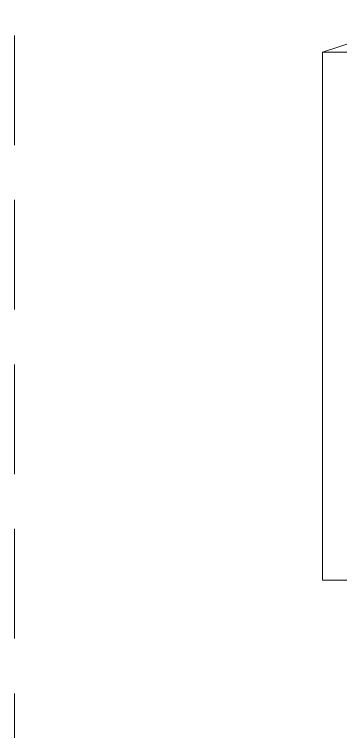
# Model space of a CAD drawing. Header units: millimetres. Extents: x 11706 to 18081, y 7308 to 12674.
# Drawn here: x 16914.3 to 17008.7, y 10609.5 to 10817.2 of the extents above; entities that cross this region are included whole.
import ezdxf

# ---------------------------------------------------------------- set-up
doc = ezdxf.new("R2010")
doc.units = ezdxf.units.MM
doc.linetypes.add('DASHED', pattern=[19.05, 12.7, -6.35])
doc.layers.get('0').update_dxf_attribs({"lineweight": 0})
doc.layers.add('COMPUTER', color=7, linetype='Continuous', lineweight=0)

# ---------------------------------------------------------------- blocks, each defined once
blk = doc.blocks.new('COMPUTER')
at = {"layer": 'COMPUTER', "color": 7}
for p, q in [((97472.4, 63182.7, -44.2), (97302.6, 63125.7, -44.2)), ((97302.6, 61928.2, -44.2), (97302.6, 63125.7, -44.2)), ((97302.6, 63125.7, -44.2), (97895.9, 63125.7, -44.2)), ((97895.9, 61928.2, -44.2), (97302.6, 61928.2, -44.2))]:
    blk.add_line(p, q, dxfattribs=at)

msp = doc.modelspace()

# ---------------------------------------------------------------- linework, layer by layer
at = {"linetype": 'DASHED', "ltscale": 2.5}
msp.add_lwpolyline([(16914.34, 10973.44), (17788.71, 10973.44), (17788.71, 10493.57), (16914.34, 10493.57)], close=True, dxfattribs=at)

# ---------------------------------------------------------------- block references
at = {"xscale": 0.1276171875, "yscale": 0.1276171875, "zscale": 0.1276171875}
msp.add_blockref('COMPUTER', (4586.03, 2750.29, -14.04), dxfattribs=at)

doc.saveas('drawing.dxf')
